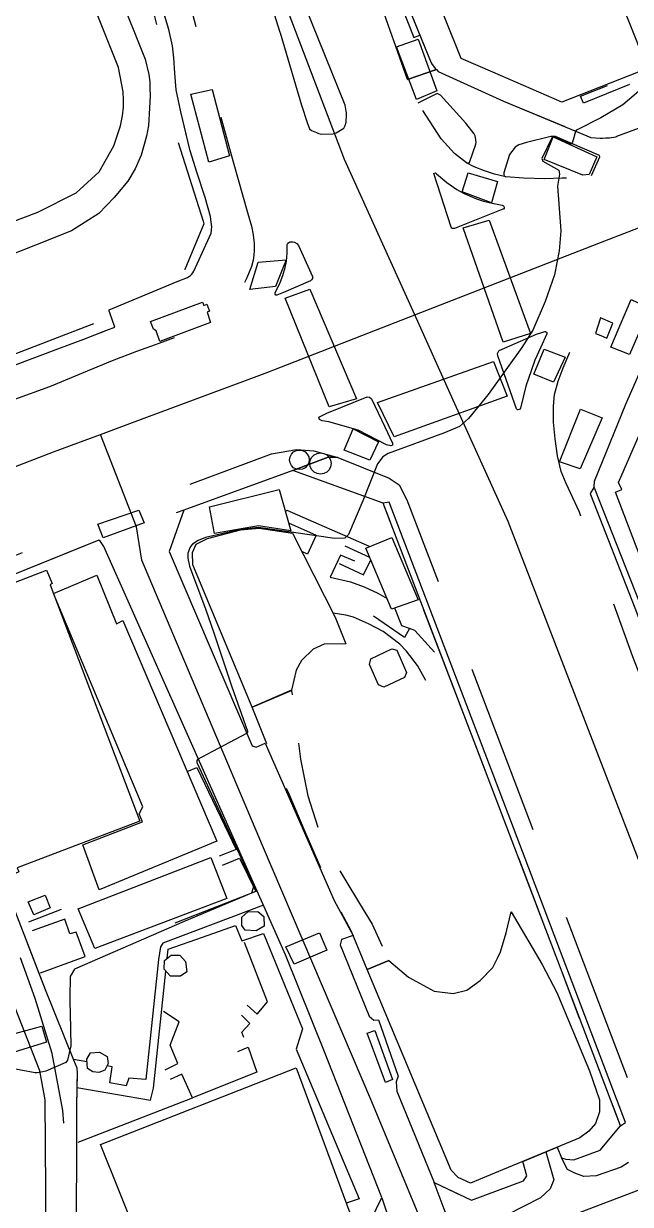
# Model space of a CAD drawing. Header units: millimetres. Extents: x 198785 to 203305, y 542885 to 545889.
# Drawn here: x 200595.8 to 200724.9, y 543409.1 to 543660.4 of the extents above; entities that cross this region are included whole.
import ezdxf

# ---------------------------------------------------------------- set-up
doc = ezdxf.new("R2010")
doc.units = ezdxf.units.MM
for name, pattern in [('FENCE_25K', [54.3, 28.7, -9.2, -16.4]), ('HIDDEN_BULD_25K', [28.8, 18.4, -10.4]), ('HIDDEN_IN_25K', [56.5, 36.5, -20])]:
    doc.linetypes.add(name, pattern=pattern)
for name, color, linetype in [('A0013114', 253, 'Continuous'), ('A0013117', 253, 'Continuous'), ('A0013118', 253, 'Continuous'), ('A0023214', 253, 'Continuous'), ('A0023217', 253, 'Continuous'), ('A0033324', 253, 'Continuous'), ('A0033327', 253, 'Continuous'), ('A0043325', 253, 'Continuous'), ('A0053326', 253, 'Continuous'), ('A0151224', 253, 'Continuous'), ('B0014111', 253, 'Continuous'), ('B0014116', 253, 'Continuous'), ('B0024120', 253, 'Continuous'), ('C0076117', 253, 'Continuous'), ('C0523121', 253, 'Continuous'), ('F0017111', 253, 'Continuous'), ('F0047224', 253, 'Continuous')]:
    doc.layers.add(name, color=color, linetype=linetype)

msp = doc.modelspace()

# ---------------------------------------------------------------- linework, layer by layer
at = {"layer": 'A0013114'}
for points in [[(200659.63, 543709.88), (200659.66, 543709.64), (200675.01, 543670.48), (200682.52, 543652.02), (200682.75, 543651.65), (200682.98, 543651.35), (200683.37, 543650.84), (200683.65, 543650.59), (200684.02, 543650.22), (200697.94, 543643.86), (200716.53, 543636.16), (200717.49, 543636.05), (200718.49, 543636.02), (200719.01, 543636.02), (200719.69, 543636.04), (200720.48, 543636.07), (200721.79, 543636.31), (200722.03, 543636.4), (200728.75, 543638.94), (200734.16, 543640.78), (200734.4, 543640.91), (200734.48, 543641.12)], [(200556.86, 543573.81), (200603.06, 543591.19), (200608.55, 543593.26), (200613.29, 543595.04), (200615.15, 543595.76), (200614.11, 543598.83), (200613.96, 543599.19), (200613.94, 543599.44), (200628.46, 543605.48), (200630.64, 543606.32), (200631.28, 543606.81), (200631.46, 543607.01), (200631.78, 543607.35), (200631.98, 543607.67), (200635.67, 543615.79), (200635.81, 543617.23), (200635.76, 543617.57), (200635.51, 543619.3), (200634.38, 543623.38), (200632.72, 543628.56), (200631.22, 543633.28), (200629.19, 543641.57), (200628.23, 543646.26), (200627.98, 543649.85), (200627.73, 543653.12), (200627.47, 543655.62), (200626.68, 543659.13), (200624.25, 543667.15)], [(200749.23, 543605.62), (200748.79, 543605.78), (200733.07, 543600.34), (200732.84, 543599.87), (200731.04, 543595.63), (200723.91, 543579.3), (200717.2, 543562.91), (200717.18, 543562.7), (200717.11, 543562.06), (200717.15, 543561.66), (200717.25, 543561.43), (200727.7, 543535.01), (200746.2, 543485.77), (200748.92, 543478.27)], [(200722.8, 543425.84), (200710.39, 543458.5), (200706.92, 543467.63), (200694.68, 543499.82), (200672.27, 543558.32), (200653.07, 543565.27), (200629.86, 543556.85)], [(200611.76, 543550.44), (200571.56, 543534.21), (200571.19, 543533.91), (200570.78, 543533.33), (200570.31, 543532.55)]]:
    msp.add_lwpolyline(points, dxfattribs=at)
at = {"layer": 'A0013117'}
for points in [[(200629.86, 543556.85), (200626.73, 543548.02), (200644.44, 543506.68), (200645.23, 543506.39), (200647.14, 543507.27), (200661.85, 543473.81), (200665.88, 543466.35), (200663.42, 543465.51), (200663.15, 543464.35), (200669.31, 543449.14), (200670.34, 543448.33), (200671.31, 543448.35), (200675.51, 543436.43), (200675.03, 543435.22), (200675.19, 543433.21), (200683.17, 543413.77), (200691.13, 543409.98), (200702.19, 543414.11), (200702.85, 543415.22), (200702, 543418.23), (200709.34, 543421.27), (200710.26, 543419.02), (200711.15, 543418.76), (200712.91, 543418.59), (200718.52, 543420.67), (200722.8, 543425.84)], [(200667.56, 543401.37), (200671.99, 543410.6), (200659.83, 543441.57), (200651.5, 543462.25), (200630.09, 543510.35), (200612.86, 543549.14), (200611.95, 543550.35), (200611.76, 543550.44)], [(200570.31, 543532.55), (200570.38, 543530.77), (200576.5, 543516.3), (200584.27, 543497.06), (200592.14, 543476.19), (200600.31, 543454.87), (200606.4, 543439.9), (200607.07, 543438.14), (200607.14, 543437.05), (200607.1, 543434.43), (200607.04, 543429.53), (200607.02, 543419.11), (200606.91, 543408.21)]]:
    msp.add_lwpolyline(points, dxfattribs=at)
at = {"layer": 'A0013118'}
for points in [[(200615.91, 543667.2), (200621.61, 543652.79), (200622.38, 543649.54), (200622.59, 543647.96), (200622.65, 543646.56), (200622.67, 543645.1), (200622.61, 543643.75), (200622.57, 543642.41), (200622.31, 543638.7), (200621.95, 543636.43), (200620.8, 543632.38), (200619.53, 543629.46), (200617.91, 543626.84), (200615.05, 543623.37), (200611.78, 543619.94), (200605.98, 543616.27), (200598.28, 543613.24), (200577.2, 543604.94)], [(200576.04, 543611.64), (200598.78, 543620.24), (200606.97, 543624.4), (200611.84, 543628.86), (200614.96, 543634.39), (200616.4, 543638.59), (200616.79, 543640.76), (200617, 543642.57), (200617.04, 543644.13), (200616.96, 543645.88), (200615.97, 543651.04), (200611.15, 543663.13)], [(200646.82, 543472.76), (200625.42, 543464.72), (200624.86, 543463.89), (200624.49, 543461.22), (200621.74, 543435.72), (200618.13, 543435.96), (200617.56, 543434.36), (200614.08, 543434.99), (200614.61, 543438.41), (200613.52, 543438.61)], [(200626.34, 543461.49), (200626.54, 543463.42), (200633.81, 543466.01), (200640.84, 543468.48), (200642.24, 543465.22), (200646.8, 543466.78), (200655.13, 543446.44), (200653.77, 543442.11), (200667.15, 543410.29), (200664.41, 543409.4)], [(200607.1, 543434), (200622.8, 543431.28), (200623.42, 543433.81), (200626.05, 543458.74)], [(200609.23, 543439.42), (200606.38, 543439.96)]]:
    msp.add_lwpolyline(points, dxfattribs=at)
at = {"layer": 'A0023214'}
for points in [[(200679, 543598.38), (200664.05, 543631.43), (200662.69, 543635.03), (200640.6, 543693.15), (200638.06, 543699.82), (200636.67, 543703.48), (200635.41, 543706.79), (200593.93, 543815.93), (200592.09, 543820.76)], [(200679, 543598.38), (200719.51, 543614.14), (200741.88, 543622.84), (200745.19, 543624.13), (200747.97, 543625.21), (200753.98, 543627.55), (200808, 543647.85), (200825.65, 543654.45), (200852.02, 543664.54), (200856.34, 543666.82), (200859.09, 543668.27), (200862.05, 543669.84), (200866.12, 543671.99), (200876.71, 543676.15), (200883.17, 543678.62), (200936.32, 543699.96), (200969.63, 543712.69), (200979.57, 543716.48)], [(200386.36, 543487.55), (200396.57, 543491.33), (200465.77, 543517.24), (200476.38, 543521.21), (200484.63, 543524.31), (200512.87, 543534.88), (200549.34, 543548.92), (200556.38, 543551.63), (200562.18, 543553.86), (200602.15, 543569.24), (200607.33, 543571.17), (200612.15, 543572.96), (200618.94, 543575.49), (200646.07, 543585.59), (200647.77, 543586.22), (200679, 543598.38)], [(200888.35, 543063.49), (200882.08, 543079.74), (200867.7, 543116.99), (200866.5, 543120.11), (200865.5, 543122.7), (200825.29, 543226.88), (200824.13, 543229.88), (200822.85, 543233.22), (200792.77, 543311.16), (200791.66, 543314.02), (200790.56, 543316.87), (200751.67, 543417.65), (200750.26, 543421.3), (200747.02, 543429.69), (200732.28, 543467.88), (200731.37, 543470.26), (200730.11, 543473.5), (200698.88, 543554.43), (200687.21, 543580.24), (200679, 543598.38)]]:
    msp.add_lwpolyline(points, dxfattribs=at)
at = {"layer": 'A0023217'}
for points in [[(200685.79, 543396.6), (200682.05, 543402.67), (200680.79, 543404.71), (200680.25, 543406), (200669.86, 543430.97), (200646.59, 543485.5), (200620.95, 543546.19), (200619.81, 543553.29), (200612.15, 543572.96)], [(200599.98, 543387.33), (200600.65, 543393.03), (200600.37, 543431.34), (200599.19, 543437.54), (200570.22, 543511.54), (200563.08, 543530.55), (200556.38, 543551.63)], [(200685.79, 543396.6), (200693.57, 543399.56), (200730.14, 543413.45), (200730.73, 543413.68), (200750.26, 543421.3), (200768.85, 543428.52), (200807.53, 543443.54), (200810.2, 543444.8), (200813.37, 543446.29)]]:
    msp.add_lwpolyline(points, dxfattribs=at)
at = {"layer": 'A0033324', "linetype": 'HIDDEN_IN_25K', "flags": 128}
for points in [[(200683.65, 543650.59), (200677.44, 543648.49), (200670.37, 543668.63), (200664.27, 543684.2), (200655.63, 543706.23), (200655.63, 543707.35), (200655.82, 543707.8), (200656.31, 543708.35), (200657.2, 543709.09), (200657.68, 543709.49), (200657.87, 543709.58), (200660.27, 543710.71), (200659.89, 543710.49), (200659.7, 543710.17), (200659.63, 543709.88), (200659.66, 543709.64), (200675.01, 543670.48), (200682.52, 543652.02), (200682.75, 543651.65), (200682.98, 543651.35), (200683.37, 543650.84), (200683.65, 543650.59)], [(200520.53, 543552.5), (200519.96, 543552.46), (200519.67, 543552.46), (200518.88, 543552.51), (200518.46, 543552.59), (200517.99, 543552.75), (200517.6, 543552.9), (200517.08, 543553.15), (200516.47, 543553.67), (200515.72, 543554.59), (200515.37, 543555.1), (200514.6, 543557.18), (200532.55, 543564.07), (200542.78, 543568.2), (200552.37, 543572.07), (200554.79, 543573.01), (200556.86, 543573.81), (200603.06, 543591.19), (200608.55, 543593.26), (200613.29, 543595.04), (200615.15, 543595.76), (200614.11, 543598.83), (200613.96, 543599.19), (200613.94, 543599.44), (200628.46, 543605.48), (200630.64, 543606.32), (200631.28, 543606.81), (200631.46, 543607.01), (200631.78, 543607.35), (200631.98, 543607.67), (200635.67, 543615.79), (200635.81, 543617.23), (200635.76, 543617.57), (200635.51, 543619.3), (200634.38, 543623.38), (200632.72, 543628.56), (200631.22, 543633.28), (200629.19, 543641.57), (200628.23, 543646.26), (200627.98, 543649.85), (200627.73, 543653.12), (200627.47, 543655.62), (200626.68, 543659.13), (200624.25, 543667.15), (200620.35, 543682.43), (200617.85, 543690.4), (200623.95, 543688.63), (200624.41, 543688.32), (200624.91, 543687.56), (200625.6, 543685.36), (200628.99, 543673.02), (200632.69, 543658.73), (200634.94, 543650.35), (200637.01, 543642.94), (200640.39, 543630.97), (200643.45, 543620.19), (200644.24, 543617.25), (200644.65, 543615.44), (200644.78, 543614.15), (200644.81, 543613.73), (200644.85, 543612.12), (200644.74, 543611.09), (200644.61, 543610.03), (200644.26, 543608.71), (200643.24, 543606.27), (200642.17, 543603.86), (200641.04, 543601.77), (200640.03, 543600.05), (200639.04, 543598.8), (200637.41, 543597.36), (200636.02, 543596.57), (200624.52, 543592.31), (200623.75, 543592.03), (200619.77, 543590.58), (200614.61, 543588.6), (200609.31, 543586.44), (200601.24, 543583.12), (200585.23, 543577.17), (200571.26, 543571.9), (200560.15, 543567.59), (200548.47, 543563.17), (200534.51, 543557.7), (200523.47, 543553.47), (200521.5, 543552.73), (200520.53, 543552.5)], [(200677.44, 543648.49), (200683.65, 543650.59), (200684.02, 543650.22), (200697.94, 543643.86), (200716.53, 543636.16), (200717.49, 543636.05), (200718.49, 543636.02), (200719.01, 543636.02), (200719.69, 543636.04), (200720.48, 543636.07), (200721.79, 543636.31), (200722.03, 543636.4), (200728.75, 543638.94), (200734.16, 543640.78), (200734.4, 543640.91), (200734.48, 543641.12), (200741.09, 543644.11), (200741.49, 543643.97), (200825.79, 543675.6), (200850.04, 543684.84), (200850.09, 543679.96), (200849.79, 543679.25), (200849.33, 543678.44), (200848.81, 543678.02), (200846.7, 543677.15), (200827.91, 543669.99), (200759.6, 543644.36), (200754.74, 543642.53), (200734.94, 543634.74), (200726.57, 543631.77), (200720.94, 543629.74), (200716.34, 543627.98), (200713.76, 543627.64), (200710.43, 543627.46), (200706.62, 543627.34), (200702.19, 543627.52), (200698.39, 543627.8), (200696.01, 543628.37), (200693.87, 543629.02), (200691.69, 543629.87), (200690.03, 543630.75), (200687.49, 543632.76), (200684.67, 543635.85), (200679.55, 543643.67), (200678.69, 543645.28), (200677.44, 543648.49)], [(200747.79, 543609), (200749.23, 543605.62), (200748.79, 543605.78), (200733.07, 543600.34), (200732.84, 543599.87), (200731.04, 543595.63), (200723.91, 543579.3), (200717.2, 543562.91), (200717.18, 543562.7), (200717.11, 543562.06), (200717.15, 543561.66), (200717.25, 543561.43), (200727.7, 543535.01), (200746.2, 543485.77), (200746.52, 543484.91), (200743.87, 543484.18), (200743.36, 543484.18), (200742.71, 543484.21), (200742.29, 543484.32), (200741.49, 543484.75), (200740.9, 543485.63), (200725.45, 543525.62), (200720.5, 543539.26), (200714.13, 543556.22), (200714.06, 543556.39), (200711.22, 543562.48), (200710.17, 543565.05), (200709.39, 543568.42), (200708.93, 543571.99), (200708.52, 543575.59), (200708.52, 543579), (200708.78, 543581.42), (200709.58, 543584.3), (200710.59, 543587.16), (200712.03, 543590.5), (200713.53, 543592.81), (200715.39, 543595), (200717.61, 543597.16), (200719.58, 543598.88), (200721.7, 543600.3), (200723.94, 543601.32), (200727.17, 543602.59), (200731.99, 543604.55), (200737.82, 543606.69), (200747.18, 543609.87), (200747.47, 543609.75), (200747.79, 543609)], [(200662.64, 543568.02), (200661.52, 543568.11), (200660.58, 543568.12), (200653.07, 543565.27), (200629.86, 543556.85), (200622.08, 543554.09), (200622.1, 543554.69), (200622.46, 543556.14), (200624.39, 543559.63), (200625.95, 543560.37), (200648.49, 543568.85), (200653.83, 543569.74), (200657.55, 543569.44), (200662.64, 543568.02)], [(200662.64, 543568.02), (200673.56, 543563.67), (200675.69, 543562.21), (200677.34, 543559.07), (200699.35, 543501.6), (200728.1, 543425.98), (200727.58, 543422), (200725.7, 543418.77), (200722.93, 543417.01), (200717.63, 543415.17), (200715.04, 543415.07), (200713.11, 543415.74), (200711.51, 543416.53), (200710.26, 543419.02), (200711.15, 543418.76), (200712.91, 543418.59), (200718.52, 543420.67), (200722.8, 543425.84), (200710.39, 543458.5), (200706.92, 543467.63), (200694.68, 543499.82), (200672.27, 543558.32), (200653.07, 543565.27), (200660.58, 543568.12), (200661.52, 543568.11), (200662.64, 543568.02)], [(200570.31, 543532.55), (200567.96, 543532.32), (200567.72, 543532.94), (200567.58, 543534.47), (200567.85, 543536.03), (200568.16, 543536.76), (200568.79, 543537.32), (200598.9, 543549.17), (200608.69, 543552.42), (200609.45, 543552.53), (200610.39, 543552.39), (200610.91, 543551.87), (200611.76, 543550.44), (200571.56, 543534.21), (200571.19, 543533.91), (200570.78, 543533.33), (200570.31, 543532.55)], [(200619.44, 543382.9), (200617.8, 543382.83), (200608.72, 543383.25), (200607.11, 543383.64), (200605.7, 543384.36), (200604.73, 543385.42), (200604.22, 543386.71), (200604.09, 543388.16), (200604.91, 543419.6), (200604.07, 543429.09), (200601.84, 543441.25), (200598.24, 543452.92), (200591.83, 543470.52), (200591.78, 543470.84), (200591.92, 543471.15), (200593.82, 543471.82), (200600.31, 543454.87), (200606.4, 543439.9), (200607.07, 543438.14), (200607.14, 543437.05), (200607.04, 543429.53), (200607.03, 543421.86), (200607.02, 543419.11), (200606.91, 543408.21), (200606.71, 543397.91), (200606.64, 543393.82), (200610.85, 543387.42), (200624.12, 543387.29), (200623.05, 543385.11), (200621, 543383.37), (200619.44, 543382.9)], [(200705.81, 543410.49), (200698.56, 543406.81), (200690.79, 543404.19), (200688.66, 543404.15), (200686.46, 543405.18), (200685.25, 543408.1), (200683.17, 543413.77), (200691.13, 543409.98), (200702.19, 543414.11), (200702.85, 543415.22), (200702, 543418.23), (200706.95, 543420.28), (200708.59, 543414.34), (200707.83, 543412.45), (200705.81, 543410.49)], [(200641.16, 543385.56), (200638.36, 543384.91), (200636.47, 543385.32), (200634.82, 543386.13), (200633.03, 543387.79), (200667.56, 543401.37), (200671.99, 543410.6), (200674.13, 543404.13), (200674.27, 543401.93), (200673.99, 543400.3), (200672.81, 543398.71), (200671.55, 543397.88), (200670, 543397.09), (200641.16, 543385.56)]]:
    msp.add_lwpolyline(points, dxfattribs=at)
at = {"layer": 'A0033327'}
for points in [[(200658.27, 543709.77), (200673.85, 543670.02), (200678.82, 543657.43), (200680.1, 543657.95)], [(200717.15, 543561.66), (200716.35, 543560.4), (200716.45, 543560.17), (200725.9, 543536.07), (200745.16, 543485.01), (200745.31, 543484.58)], [(200722.8, 543425.84), (200723.87, 543426.54), (200717.92, 543442.2), (200701.97, 543484.17), (200695.85, 543500.27), (200673.54, 543558.51), (200672.27, 543558.32)]]:
    msp.add_lwpolyline(points, dxfattribs=at)
at = {"layer": 'A0043325'}
for points in [[(200696.6, 543626.75), (200695.32, 543622.24), (200689.1, 543624.57), (200690.41, 543628.6), (200696.6, 543626.75)], [(200703.69, 543594.46), (200697.84, 543592.59), (200689.32, 543616.95), (200694.83, 543618.57), (200703.69, 543594.46)], [(200649.4, 543604.45), (200643.9, 543603.8), (200645.68, 543609.64), (200651.64, 543610.09), (200649.4, 543604.45)], [(200666.63, 543580.54), (200660.8, 543578.86), (200651.42, 543601.92), (200656.7, 543603.87), (200666.63, 543580.54)], [(200711.06, 543589.41), (200708.54, 543584.08), (200704.35, 543585.81), (200706.53, 543591.08), (200711.06, 543589.41)], [(200698.71, 543581.07), (200674.61, 543572.42), (200671.09, 543579.72), (200695.8, 543588.46), (200698.71, 543581.07)], [(200671.33, 543571.38), (200669.48, 543567.51), (200663.97, 543569.6), (200665.9, 543574.14), (200671.33, 543571.38)], [(200621.45, 543554.13), (200612.71, 543550.96), (200611.57, 543553.83), (200620.31, 543556.87), (200621.45, 543554.13)], [(200660.29, 543463.2), (200653.35, 543460.21), (200651.58, 543463.91), (200658.76, 543466.93), (200660.29, 543463.2)], [(200600.63, 543443.61), (200591.67, 543440.84), (200590.79, 543444.66), (200599.62, 543447.05), (200600.63, 543443.61)], [(200674.27, 543435.72), (200672.76, 543435.05), (200668.9, 543445.57), (200670.53, 543446.12), (200674.27, 543435.72)]]:
    msp.add_lwpolyline(points, dxfattribs=at)
at = {"layer": 'A0053326'}
for points in [[(200687.5, 543616.81), (200687.17, 543616.75), (200687.04, 543616.75), (200686.92, 543616.82), (200686.74, 543617.03), (200683.06, 543628.51), (200683.4, 543628.64), (200683.48, 543628.56), (200683.62, 543628.39), (200685.88, 543626.6), (200687.98, 543625.05), (200689.36, 543624.27), (200690.8, 543623.63), (200692.13, 543623.1), (200693.63, 543622.6), (200695.49, 543622.17), (200697.64, 543621.73), (200697.91, 543621.61), (200697.97, 543621.46), (200698.04, 543621.34), (200698.04, 543621.11), (200697.92, 543620.92), (200697.76, 543620.86), (200687.5, 543616.81)], [(200651.06, 543603.15), (200649.63, 543602.56), (200649.43, 543602.6), (200649.33, 543602.81), (200649.3, 543602.95), (200649.3, 543603.1), (200650.39, 543605.29), (200650.92, 543606.78), (200651.44, 543608.45), (200651.75, 543609.81), (200651.85, 543611.51), (200651.87, 543613.37), (200652, 543613.66), (200652.34, 543613.9), (200652.49, 543613.93), (200653.05, 543613.97), (200653.42, 543613.9), (200653.95, 543613.59), (200654.29, 543613.16), (200657.22, 543606.58), (200657.23, 543606.38), (200657.22, 543606.15), (200657.07, 543605.82), (200656.82, 543605.66), (200651.06, 543603.15)], [(200701.33, 543578.23), (200701.05, 543578.18), (200700.9, 543578.2), (200700.68, 543578.4), (200696.69, 543589.7), (200696.64, 543590.15), (200696.94, 543590.71), (200697.01, 543590.8), (200704.96, 543594.27), (200706.51, 543594.79), (200706.72, 543594.83), (200706.87, 543594.83), (200707.15, 543594.65), (200707.15, 543594.34), (200705.77, 543591.39), (200704.61, 543588.77), (200703.77, 543586.47), (200702.67, 543583.22), (200701.52, 543578.51), (200701.33, 543578.23)], [(200674.27, 543570.7), (200673.91, 543570.51), (200673, 543570.71), (200666.94, 543573.84), (200660.75, 543575.67), (200659.34, 543575.85), (200658.75, 543576.11), (200658.61, 543576.64), (200660.3, 543577.47), (200668.9, 543580.98), (200669.38, 543580.91), (200669.83, 543580.5), (200672.64, 543574.56), (200674.26, 543571.1), (200674.27, 543570.7)]]:
    msp.add_lwpolyline(points, dxfattribs=at)
at = {"layer": 'A0151224'}
for points in [[(200683.72, 543646.08), (200679.36, 543644.21), (200675.1, 543655.46), (200679.75, 543657.1), (200683.72, 543646.08)], [(200639.61, 543632.24), (200635.18, 543630.91), (200631.33, 543645.35), (200635.88, 543646.38), (200639.61, 543632.24)], [(200716.16, 543628.25), (200714.8, 543628.16), (200706.54, 543631.47), (200708.48, 543636.27), (200717.78, 543632.05), (200716.16, 543628.25)], [(200633.84, 543601.07), (200634.1, 543600.41), (200634.75, 543600.69), (200635.33, 543599.2), (200634.82, 543598.98), (200635.51, 543596.76), (200624.74, 543592.74), (200623.94, 543594.99), (200623.38, 543595.38), (200622.79, 543597.01), (200633.84, 543601.07)], [(200728.34, 543598.27), (200724.73, 543589.93), (200720.75, 543591.55), (200722.56, 543595.74), (200725.12, 543601.64), (200729.02, 543599.84), (200728.34, 543598.27)], [(200718.88, 543576.5), (200714.24, 543565.63), (200709.83, 543567.15), (200714.33, 543578.32), (200718.88, 543576.5)], [(200650.17, 543561.26), (200652.62, 543552.41), (200645.79, 543553.54), (200636.4, 543551.87), (200635.3, 543557.53), (200650.17, 543561.26)], [(200679.72, 543537.77), (200674.09, 543535.78), (200668.59, 543548.78), (200674.14, 543551.01), (200679.72, 543537.77)]]:
    msp.add_lwpolyline(points, dxfattribs=at)
at = {"layer": 'B0014111'}
for points in [[(200728.58, 543650.85), (200710.3, 543643.69), (200695.61, 543650.03), (200688.88, 543652.93), (200681.65, 543671.07), (200695.47, 543676.61), (200715.17, 543684.5), (200728.58, 543650.85)], [(200738.16, 543538.84), (200732.74, 543536.83), (200732.33, 543537.97), (200730.6, 543537.46), (200721.72, 543560.66), (200723.09, 543561.26), (200722.38, 543562.71), (200734.25, 543589.87), (200734, 543590.45), (200735.16, 543591.1), (200734.72, 543592.2), (200750.56, 543598.05), (200760.64, 543573.52), (200739.06, 543565.51), (200747.31, 543544.31), (200737.64, 543540.48), (200738.16, 543538.84)], [(200652.81, 543518.53), (200644.43, 543514.95), (200631.78, 543545.21), (200631.68, 543547.8), (200632.51, 543549.61), (200634.88, 543550.78), (200641.95, 543552.66), (200645.87, 543553), (200652.97, 543551.96), (200662.09, 543534.1), (200664.37, 543528.42), (200659.76, 543528.34), (200657.39, 543527.27), (200654.94, 543524.87), (200653.74, 543522.81), (200652.81, 543518.53)], [(200601.38, 543540.98), (200620.51, 543490.65), (200594.37, 543480.73), (200594.71, 543479.88), (200592.02, 543478.69), (200580.1, 543510), (200581.39, 543510.52), (200579.96, 543513.96), (200578.79, 543513.47), (200576.91, 543518.21), (200578.2, 543518.74), (200574.94, 543527.81), (200573.14, 543527.24), (200571.3, 543531.57), (200571.89, 543531.8), (200571.69, 543532.41), (200582.83, 543536.51), (200582.64, 543537.12), (200600.6, 543544.08), (200601.83, 543541.2), (200601.38, 543540.98)], [(200611.35, 543543.03), (200615.52, 543532.63), (200616.86, 543533.35), (200636.9, 543486.39), (200611.86, 543476.05), (200608.34, 543485.63), (200621.04, 543490.53), (200620.37, 543492.21), (200621.12, 543493.68), (200602.09, 543539.13), (200611.35, 543543.03)], [(200676.81, 543521.25), (200672.45, 543519.2), (200671.28, 543519.67), (200669.42, 543524.03), (200669.7, 543525.22), (200674.16, 543527.35), (200675.2, 543527.08), (200677.28, 543522.29), (200676.81, 543521.25)], [(200638.99, 543474.22), (200610.89, 543463.58), (200607.36, 543471.98), (200635.58, 543482.93), (200638.99, 543474.22)], [(200709.23, 543454.23), (200716.23, 543437.53), (200718.34, 543431.35), (200718.37, 543428.78), (200717.47, 543426.35), (200716.05, 543424.66), (200714.15, 543423.27), (200696.85, 543416.09), (200690.85, 543413.61), (200688.29, 543414.85), (200686.76, 543416.38), (200668.89, 543459.07), (200673.5, 543461), (200677.67, 543457.47), (200683.13, 543454.51), (200687.19, 543453.96), (200690.09, 543454.71), (200692.96, 543456.73), (200695.63, 543459.54), (200696.61, 543461.52), (200697.25, 543462.83), (200698.47, 543466.92), (200699.52, 543471.39), (200706.14, 543460.14), (200709.23, 543454.23)], [(200665.2, 543407.28), (200624.27, 543391.62), (200612.14, 543421.86), (200653.75, 543438.17), (200665.2, 543407.28)]]:
    msp.add_lwpolyline(points, dxfattribs=at)
at = {"layer": 'B0014116', "linetype": 'HIDDEN_BULD_25K', "flags": 128}
for points in [[(200724.71, 543647.41), (200714.92, 543643.45), (200714.28, 543644.91), (200724.25, 543648.89), (200724.71, 543647.41)], [(200673.48, 543461.01), (200668.88, 543459.09), (200665.55, 543467.15), (200661.86, 543474.21), (200655.93, 543487.86), (200652.06, 543496.9), (200647.81, 543506.41), (200644.44, 543514.92), (200652.81, 543518.5), (200653.95, 543510), (200654.69, 543503.87), (200656.24, 543496.04), (200658.4, 543489.35), (200661.27, 543483.04), (200664.1, 543478.31), (200667.28, 543473.14), (200669.98, 543468.71), (200673.48, 543461.01)], [(200601.43, 543472.23), (200597.91, 543470.75), (200596.73, 543473.46), (200600.38, 543474.93), (200601.43, 543472.23)], [(200646.93, 543468.33), (200645.27, 543467.29), (200642.93, 543467.49), (200642.24, 543468.48), (200642.23, 543470.23), (200643.5, 543471.39), (200645.62, 543471.46), (200646.86, 543470.37), (200646.93, 543468.33)], [(200630.48, 543458.62), (200629.17, 543457.68), (200627.05, 543457.69), (200625.66, 543459.15), (200625.77, 543461.02), (200627.15, 543462.18), (200628.98, 543462.15), (200630.24, 543460.79), (200630.48, 543458.62)], [(200613.05, 543437.68), (200611.76, 543437.16), (200610.49, 543437.29), (200609.34, 543438.06), (200609.18, 543440.01), (200610.02, 543441.35), (200611.93, 543441.48), (200613.55, 543440.58), (200613.75, 543439.06), (200613.05, 543437.68)]]:
    msp.add_lwpolyline(points, dxfattribs=at)
at = {"layer": 'B0024120', "linetype": 'FENCE_25K', "flags": 128}
for points in [[(200616.21, 543687.53), (200617.09, 543686.53), (200617.61, 543685.94), (200623.29, 543663.29), (200625.77, 543653.38), (200626.88, 543642.42), (200627.78, 543637.82), (200633.96, 543618.34), (200634.13, 543617.8), (200630.11, 543608.03), (200611.07, 543600.48), (200611.03, 543600.47), (200612.06, 543597.08), (200612.07, 543597.06), (200533.31, 543566.77), (200531.95, 543570.01), (200526.75, 543568.14), (200525.44, 543571.65), (200525.06, 543572.05), (200519.44, 543569.72)], [(200599.38, 543458.38), (200608.83, 543461.86)]]:
    msp.add_lwpolyline(points, dxfattribs=at)
at = {"layer": 'C0076117'}
for points in [[(200690.03, 543630.75), (200690.15, 543630.77), (200690.65, 543630.83), (200691.99, 543634.7), (200692.08, 543635.09), (200691.97, 543636.15), (200691.85, 543636.48), (200691.64, 543636.89), (200689.89, 543639.22), (200684.51, 543645.15), (200683.77, 543645.5), (200679.69, 543643.45)], [(200716.65, 543628.09), (200718.42, 543632.03), (200718.33, 543632.33), (200709, 543636.34), (200708.42, 543636.39), (200708.01, 543636.34), (200702.81, 543635.05), (200701.2, 543634.61), (200700.37, 543634.08), (200700.16, 543633.8), (200699.19, 543632.49), (200697.95, 543628.63), (200697.95, 543628.19), (200698.15, 543627.92), (200698.39, 543627.8)], [(200718.59, 543597.77), (200717.49, 543594.46), (200718.61, 543594), (200719.94, 543593.46), (200720.49, 543594.83), (200721.21, 543596.61), (200718.59, 543597.77)], [(200654.46, 543565.46), (200653.81, 543565.56), (200653.23, 543565.86), (200652.77, 543566.32), (200652.47, 543566.9), (200652.37, 543567.55), (200652.47, 543568.19), (200652.77, 543568.77), (200653.23, 543569.24), (200653.81, 543569.53), (200654.46, 543569.64), (200655.1, 543569.53), (200655.68, 543569.24), (200656.15, 543568.77), (200656.44, 543568.19), (200656.54, 543567.55), (200656.44, 543566.9), (200656.15, 543566.32), (200655.68, 543565.86), (200655.1, 543565.56), (200654.46, 543565.46)], [(200658.94, 543564.5), (200658.24, 543564.61), (200657.61, 543564.93), (200657.11, 543565.43), (200656.78, 543566.07), (200656.67, 543566.77), (200656.78, 543567.47), (200657.11, 543568.1), (200657.61, 543568.6), (200658.24, 543568.92), (200658.94, 543569.03), (200659.64, 543568.92), (200660.27, 543568.6), (200660.78, 543568.1), (200661.1, 543567.47), (200661.21, 543566.77), (200661.1, 543566.07), (200660.78, 543565.43), (200660.27, 543564.93), (200659.64, 543564.61), (200658.94, 543564.5)]]:
    msp.add_lwpolyline(points, dxfattribs=at)
at = {"layer": 'C0523121'}
msp.add_lwpolyline([(200645.85, 543672.83), (200650.33, 543658.59), (200650.37, 543658.44), (200654.93, 543642.99), (200656.09, 543639.3), (200656.64, 543638.01), (200657.03, 543637.64), (200658.1, 543637.18), (200658.51, 543636.97), (200659.21, 543636.83), (200661.59, 543636.92), (200661.83, 543636.97), (200662.29, 543637.12), (200662.66, 543637.32), (200663.24, 543637.71), (200663.9, 543638.16), (200664.23, 543638.71), (200664.42, 543639.37), (200664.51, 543641), (200664.47, 543641.41), (200664.4, 543641.72), (200664.18, 543643.05), (200655.7, 543664.06)], dxfattribs=at)
at = {"layer": 'F0017111', "elevation": 30}
msp.add_lwpolyline([(200728.04, 543647.14), (200723.32, 543643.11), (200718.61, 543640.32), (200713.62, 543637.79), (200713.37, 543637.61), (200713.23, 543637.4), (200712.61, 543635.12), (200712.31, 543634.72), (200708.71, 543636.29), (200708.48, 543636.34), (200708.3, 543636.24), (200706.1, 543631.64), (200706.25, 543631.09), (200709.7, 543629.19), (200709.84, 543628.31), (200709.38, 543625.81), (200710.12, 543616.3), (200709.76, 543612.03), (200708.77, 543606.95), (200706.79, 543601.27), (200704.17, 543595.17), (200701.79, 543591.48), (200694.67, 543581.47), (200690.49, 543576.32), (200688.54, 543574.67), (200685.34, 543573.27), (200673.35, 543568.91), (200672.24, 543568.21), (200671.11, 543566.67), (200667.98, 543558.81), (200664.88, 543551.65), (200664.11, 543550.9), (200662.01, 543550.82), (200652.73, 543552.15), (200645.74, 543553.17), (200641.98, 543552.75), (200634.45, 543551.05), (200632.89, 543550.42), (200631.72, 543549.64), (200631.29, 543549.13), (200631.08, 543548.61), (200630.73, 543547.66), (200630.73, 543546.63), (200631.08, 543544.95), (200634.56, 543535.62), (200636.23, 543530.72), (200640.11, 543519.27), (200643.4, 543509.83), (200643.4, 543509.56), (200643.22, 543509.34), (200635.93, 543505.47), (200632.77, 543503.79), (200632.65, 543503.54), (200632.66, 543503.12), (200644.74, 543476.99), (200644.27, 543475.37), (200629.95, 543469.28), (200606.62, 543459.16), (200605.7, 543457.64), (200605.67, 543456.9), (200605.63, 543453.79), (200605.63, 543452.16), (200605.67, 543449.8), (200605.81, 543442.87), (200605.11, 543439.82), (200604.71, 543439.28), (200600.48, 543437.48), (200599.87, 543437.29), (200598.61, 543437.1), (200598.2, 543437.09), (200592.12, 543438.24)], dxfattribs=at)
at = {"layer": 'F0047224'}
for points in [[(200669.42, 543549.11), (200651.87, 543556.75), (200651.45, 543556.63)], [(200652.14, 543554.15), (200658.03, 543551.49), (200656.18, 543547.48), (200654.97, 543548.05)], [(200669.43, 543546.78), (200664.17, 543549.19)], [(200666.28, 543545.99), (200663.22, 543547.25), (200661, 543542.6), (200665.31, 543541.59), (200668.24, 543540.55), (200671.17, 543539.21), (200673.12, 543538.07)], [(200662.9, 543545.51), (200668.11, 543543.11), (200669.65, 543546.27)], [(200677.87, 543531.67), (200676.26, 543532.23), (200674.75, 543536.02)], [(200681.4, 543520.61), (200679.59, 543523.76), (200677.28, 543526.82), (200675.84, 543528.3), (200672.27, 543531.02), (200669.2, 543532.64), (200665.96, 543534.04), (200664.35, 543534.53), (200661.68, 543534.92)], [(200677.87, 543531.67), (200676.8, 543529.76), (200670.25, 543534.29)], [(200683.23, 543526.61), (200679.02, 543531.26), (200677.87, 543531.67)], [(200630.56, 543501.25), (200632.65, 543502.09), (200640.98, 543484.64), (200637.36, 543483.21)], [(200638.11, 543481.3), (200641.69, 543482.82), (200645.18, 543475.71), (200627.96, 543468.98)], [(200603.74, 543471.85), (200596.8, 543469.19)], [(200608.83, 543461.86), (200606.91, 543467.04), (200605.56, 543466.71), (200604.53, 543469.82), (200597.55, 543467.3)], [(200643.33, 543451.5), (200645.49, 543449.57), (200647.7, 543452.2), (200642.81, 543464.86)], [(200625.92, 543437.71), (200628.58, 543439.12), (200626.92, 543443.02), (200628.89, 543447.98), (200625.52, 543450.16)], [(200642.61, 543444.65), (200642.23, 543445.78), (200643.94, 543447.61), (200642.11, 543449.37)], [(200641.33, 543441.68), (200643.58, 543442.54), (200645.37, 543437.26), (200631.7, 543431.79)], [(200631.7, 543431.79), (200629.46, 543436.83), (200626.92, 543435.67)], [(200607.4, 543422.34), (200631.7, 543431.79)]]:
    msp.add_lwpolyline(points, dxfattribs=at)

doc.saveas('drawing.dxf')
